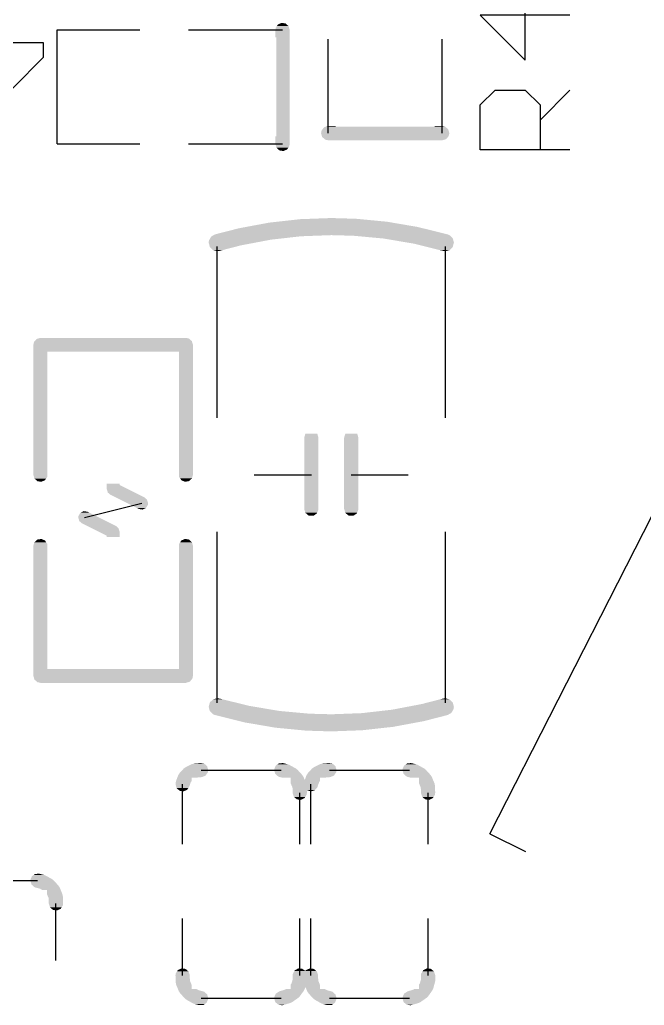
# Model space of a CAD drawing. Extents: x 0 to 3.48, y -0.08 to 2.34.
# Drawn here: x 1.7604 to 1.9795, y 0.4269 to 0.7726 of the extents above; entities that cross this region are included whole.
import ezdxf

# ---------------------------------------------------------------- set-up
doc = ezdxf.new("R2010")
doc.units = 0
doc.layers.add('GTO', color=7, linetype='Continuous')

msp = doc.modelspace()

# ---------------------------------------------------------------- linework, layer by layer
at = {"layer": 'GTO'}
for points in [[(1.9253, 0.4871), (2.1649, 0.9572)], [(1.9534, 0.7742), (1.9219, 0.7742), (1.9377, 0.7584), (1.9377, 0.7794)], [(1.7736, 0.729), (1.7736, 0.769)], [(1.7736, 0.769), (1.8026, 0.769)], [(1.8196, 0.769), (1.8526, 0.769)], [(1.7477, 0.7646), (1.7687, 0.7646), (1.7687, 0.7593), (1.7477, 0.7383), (1.7477, 0.7331)], [(1.8686, 0.7328), (1.8686, 0.7658)], [(1.9086, 0.7328), (1.9086, 0.7658)], [(1.9534, 0.7269), (1.9219, 0.7269), (1.9219, 0.7427), (1.9272, 0.7479), (1.9377, 0.7479), (1.9429, 0.7427), (1.9429, 0.7269)], [(1.9429, 0.7374), (1.9534, 0.7479)], [(1.7736, 0.729), (1.8026, 0.729)], [(1.8196, 0.729), (1.8526, 0.729)], [(1.8297, 0.633), (1.8297, 0.693)], [(1.9097, 0.633), (1.9097, 0.693)], [(1.8427, 0.613), (1.8627, 0.613)], [(1.8767, 0.613), (1.8967, 0.613)], [(1.7832, 0.598), (1.8032, 0.603)], [(1.8297, 0.533), (1.8297, 0.593)], [(1.9097, 0.533), (1.9097, 0.593)], [(1.82405, 0.50942), (1.85216, 0.50942)], [(1.86905, 0.50942), (1.89716, 0.50942)], [(1.81756, 0.48341), (1.81756, 0.50441)], [(1.85864, 0.48341), (1.85864, 0.50141)], [(1.86256, 0.48341), (1.86256, 0.50441)], [(1.90364, 0.48341), (1.90364, 0.50141)], [(1.9253, 0.4871), (1.9378, 0.4808)], [(1.73855, 0.47062), (1.76666, 0.47062)], [(1.77314, 0.4426), (1.77314, 0.46261)], [(1.81756, 0.43739), (1.81756, 0.4574)], [(1.85864, 0.43739), (1.85864, 0.4574)], [(1.86256, 0.43739), (1.86256, 0.4574)], [(1.90364, 0.43739), (1.90364, 0.4574)], [(1.82405, 0.42939), (1.85216, 0.42939)], [(1.86905, 0.42939), (1.89716, 0.42939)]]:
    msp.add_lwpolyline(points, dxfattribs=at)
for points in [[(1.85061, 0.77034), (1.85099, 0.77091), (1.85471, 0.77034), (1.85406, 0.77091)], [(1.85099, 0.77091), (1.85179, 0.77127), (1.85406, 0.77091), (1.85366, 0.77127)], [(1.85179, 0.77127), (1.85227, 0.77148), (1.85366, 0.77127), (1.85227, 0.77148)], [(1.8501, 0.769), (1.85022, 0.76975), (1.8551, 0.769), (1.85488, 0.76975)], [(1.8501, 0.76638), (1.8501, 0.769), (1.8551, 0.76638), (1.8551, 0.769)], [(1.85022, 0.76975), (1.85061, 0.77034), (1.85488, 0.76975), (1.85471, 0.77034)], [(1.85038, 0.73163), (1.85038, 0.76637), (1.8551, 0.73163), (1.8551, 0.76637)], [(1.8661, 0.7328), (1.86634, 0.73385), (1.9111, 0.7328), (1.91079, 0.73385)], [(1.86634, 0.73385), (1.86659, 0.73414), (1.91079, 0.73385), (1.91071, 0.73414)], [(1.86659, 0.73414), (1.86726, 0.73491), (1.91071, 0.73414), (1.90984, 0.73491)], [(1.86726, 0.73491), (1.86766, 0.73503), (1.90984, 0.73491), (1.9097, 0.73503)], [(1.86766, 0.73503), (1.86766, 0.73503), (1.90597, 0.73503), (1.87123, 0.73503)], [(1.86769, 0.73503), (1.8686, 0.7353), (1.87123, 0.73503), (1.87123, 0.7353)], [(1.8686, 0.7353), (1.8686, 0.7353), (1.87123, 0.7353), (1.8686, 0.7353)], [(1.90597, 0.73503), (1.90598, 0.73503), (1.9097, 0.73503), (1.90969, 0.73503)], [(1.90598, 0.73507), (1.90598, 0.7353), (1.90966, 0.73507), (1.9086, 0.7353)], [(1.90598, 0.73503), (1.90598, 0.73507), (1.90969, 0.73503), (1.90966, 0.73507)], [(1.8501, 0.729), (1.8501, 0.73163), (1.8551, 0.729), (1.8551, 0.73163)], [(1.86641, 0.73175), (1.8661, 0.7328), (1.91087, 0.73175), (1.9111, 0.7328)], [(1.86649, 0.73146), (1.86641, 0.73175), (1.91062, 0.73146), (1.91087, 0.73175)], [(1.86737, 0.73069), (1.86649, 0.73146), (1.90995, 0.73069), (1.91062, 0.73146)], [(1.86755, 0.73053), (1.86737, 0.73069), (1.9094, 0.73053), (1.90995, 0.73069)], [(1.8686, 0.7303), (1.86755, 0.73053), (1.9086, 0.7303), (1.9094, 0.73053)], [(1.85032, 0.72825), (1.8501, 0.729), (1.85499, 0.72825), (1.8551, 0.729)], [(1.85049, 0.72766), (1.85032, 0.72825), (1.85459, 0.72766), (1.85499, 0.72825)], [(1.85114, 0.72709), (1.85049, 0.72766), (1.85421, 0.72709), (1.85459, 0.72766)], [(1.85155, 0.72673), (1.85114, 0.72709), (1.85341, 0.72673), (1.85421, 0.72709)], [(1.85293, 0.72652), (1.85155, 0.72673), (1.85293, 0.72652), (1.85341, 0.72673)], [(1.85074, 0.70173), (1.85883, 0.70263), (1.88924, 0.70173), (1.87991, 0.70263)], [(1.85883, 0.70263), (1.86273, 0.70277), (1.87991, 0.70263), (1.87841, 0.70277)], [(1.86273, 0.70277), (1.8697, 0.70303), (1.87841, 0.70277), (1.8697, 0.70303)], [(1.82887, 0.69728), (1.83732, 0.69944), (1.91053, 0.69728), (1.90182, 0.69944)], [(1.83732, 0.69944), (1.83979, 0.6999), (1.90182, 0.69944), (1.89997, 0.6999)], [(1.83979, 0.6999), (1.84801, 0.70143), (1.89997, 0.6999), (1.89101, 0.70143)], [(1.84801, 0.70143), (1.85074, 0.70173), (1.89101, 0.70143), (1.88924, 0.70173)], [(1.8267, 0.6944), (1.8268, 0.69516), (1.84305, 0.6944), (1.84704, 0.69516)], [(1.8268, 0.69516), (1.82695, 0.69543), (1.84704, 0.69516), (1.84846, 0.69543)], [(1.82695, 0.69543), (1.82756, 0.6965), (1.84846, 0.69543), (1.85791, 0.6965)], [(1.82756, 0.6965), (1.82777, 0.69663), (1.85791, 0.6965), (1.85905, 0.69663)], [(1.82777, 0.69663), (1.82844, 0.69703), (1.85905, 0.69663), (1.8697, 0.69703)], [(1.82844, 0.69703), (1.82887, 0.69728), (1.91113, 0.69703), (1.91053, 0.69728)], [(1.87134, 0.69698), (1.8697, 0.69703), (1.91123, 0.69698), (1.91113, 0.69703)], [(1.8774, 0.69682), (1.87134, 0.69698), (1.91139, 0.69682), (1.91123, 0.69698)], [(1.88752, 0.69589), (1.8774, 0.69682), (1.91231, 0.69589), (1.91139, 0.69682)], [(1.88802, 0.69584), (1.88752, 0.69589), (1.91232, 0.69584), (1.91231, 0.69589)], [(1.89656, 0.6944), (1.88802, 0.69584), (1.9127, 0.6944), (1.91232, 0.69584)], [(1.82696, 0.69344), (1.8267, 0.6944), (1.83799, 0.69344), (1.84305, 0.6944)], [(1.8271, 0.69291), (1.82696, 0.69344), (1.83595, 0.69291), (1.83799, 0.69344)], [(1.82817, 0.69182), (1.8271, 0.69291), (1.8317, 0.69182), (1.83595, 0.69291)], [(1.82928, 0.69152), (1.82817, 0.69182), (1.83053, 0.69152), (1.8317, 0.69182)], [(1.8297, 0.6914), (1.82928, 0.69152), (1.8297, 0.6914), (1.83053, 0.69152)], [(1.89853, 0.69407), (1.89656, 0.6944), (1.91261, 0.69407), (1.9127, 0.6944)], [(1.90338, 0.69287), (1.89853, 0.69407), (1.91228, 0.69287), (1.91261, 0.69407)], [(1.90775, 0.69179), (1.90338, 0.69287), (1.91119, 0.69179), (1.91228, 0.69287)], [(1.90887, 0.69152), (1.90775, 0.69179), (1.91014, 0.69152), (1.91119, 0.69179)], [(1.9097, 0.6914), (1.90887, 0.69152), (1.9097, 0.6914), (1.91014, 0.69152)], [(1.76569, 0.65984), (1.76636, 0.66061), (1.82081, 0.65984), (1.81994, 0.66061)], [(1.76636, 0.66061), (1.7669, 0.66077), (1.81994, 0.66061), (1.81976, 0.66077)], [(1.7669, 0.66077), (1.7677, 0.661), (1.81976, 0.66077), (1.8187, 0.661)], [(1.7652, 0.6585), (1.76544, 0.65955), (1.8212, 0.6585), (1.82089, 0.65955)], [(1.7652, 0.65613), (1.7652, 0.6585), (1.8212, 0.65613), (1.8212, 0.6585)], [(1.76544, 0.65955), (1.76569, 0.65984), (1.82089, 0.65955), (1.82081, 0.65984)], [(1.7652, 0.65612), (1.7652, 0.65613), (1.77008, 0.65612), (1.77008, 0.65613)], [(1.7652, 0.613), (1.7652, 0.65612), (1.77008, 0.613), (1.77008, 0.65612)], [(1.81632, 0.65612), (1.77008, 0.65613), (1.8212, 0.65612), (1.8212, 0.65613)], [(1.81633, 0.613), (1.81633, 0.65612), (1.8212, 0.613), (1.8212, 0.65612)], [(1.8602, 0.626), (1.86061, 0.62737), (1.8652, 0.626), (1.86479, 0.62737)], [(1.8602, 0.601), (1.8602, 0.626), (1.8652, 0.601), (1.8652, 0.626)], [(1.86061, 0.62737), (1.86062, 0.62738), (1.86479, 0.62737), (1.86479, 0.62738)], [(1.8742, 0.626), (1.87461, 0.62737), (1.8792, 0.626), (1.87879, 0.62737)], [(1.8742, 0.601), (1.8742, 0.626), (1.8792, 0.601), (1.8792, 0.626)], [(1.87461, 0.62737), (1.87462, 0.62738), (1.87879, 0.62737), (1.87879, 0.62738)], [(1.76543, 0.61222), (1.7652, 0.613), (1.77008, 0.61222), (1.77008, 0.613)], [(1.76559, 0.61166), (1.76543, 0.61222), (1.7697, 0.61166), (1.77008, 0.61222)], [(1.81633, 0.61222), (1.81633, 0.613), (1.82098, 0.61222), (1.8212, 0.613)], [(1.81669, 0.61169), (1.81633, 0.61222), (1.82083, 0.61169), (1.82098, 0.61222)], [(1.76624, 0.61109), (1.76559, 0.61166), (1.76931, 0.61109), (1.7697, 0.61166)], [(1.76665, 0.61073), (1.76624, 0.61109), (1.76851, 0.61073), (1.76931, 0.61109)], [(1.76803, 0.61052), (1.76665, 0.61073), (1.76803, 0.61052), (1.76851, 0.61073)], [(1.79095, 0.6094), (1.79095, 0.60988), (1.79545, 0.6094), (1.79545, 0.60988)], [(1.79095, 0.60988), (1.79095, 0.60988), (1.79545, 0.60988), (1.79095, 0.60988)], [(1.79095, 0.60939), (1.79095, 0.6094), (1.79545, 0.60939), (1.79545, 0.6094)], [(1.79095, 0.608), (1.79095, 0.60939), (1.79823, 0.608), (1.79546, 0.60939)], [(1.79095, 0.60939), (1.79095, 0.60939), (1.79546, 0.60939), (1.79545, 0.60939)], [(1.81712, 0.61107), (1.81669, 0.61169), (1.82014, 0.61107), (1.82083, 0.61169)], [(1.81786, 0.61075), (1.81712, 0.61107), (1.81979, 0.61075), (1.82014, 0.61107)], [(1.81841, 0.61052), (1.81786, 0.61075), (1.81841, 0.61052), (1.81979, 0.61075)], [(1.79134, 0.60673), (1.79095, 0.608), (1.80077, 0.60673), (1.79823, 0.608)], [(1.7922, 0.60599), (1.79134, 0.60673), (1.80226, 0.60599), (1.80077, 0.60673)], [(1.79415, 0.60501), (1.7922, 0.60599), (1.80421, 0.60501), (1.80226, 0.60599)], [(1.79564, 0.60427), (1.79415, 0.60501), (1.80506, 0.60427), (1.80421, 0.60501)], [(1.79817, 0.603), (1.79564, 0.60427), (1.80545, 0.603), (1.80506, 0.60427)], [(1.79924, 0.60247), (1.79817, 0.603), (1.80539, 0.60247), (1.80545, 0.603)], [(1.80151, 0.60133), (1.79924, 0.60247), (1.80471, 0.60133), (1.80539, 0.60247)], [(1.78095, 0.598), (1.78102, 0.59853), (1.78823, 0.598), (1.78717, 0.59853)], [(1.78102, 0.59853), (1.7817, 0.59967), (1.78717, 0.59853), (1.78489, 0.59967)], [(1.7817, 0.59967), (1.78243, 0.60001), (1.78489, 0.59967), (1.78421, 0.60001)], [(1.78243, 0.60001), (1.7829, 0.60023), (1.78421, 0.60001), (1.7829, 0.60023)], [(1.8022, 0.60099), (1.80151, 0.60133), (1.80397, 0.60099), (1.80471, 0.60133)], [(1.8035, 0.60077), (1.8022, 0.60099), (1.8035, 0.60077), (1.80397, 0.60099)], [(1.86029, 0.60071), (1.8602, 0.601), (1.86518, 0.60071), (1.8652, 0.601)], [(1.86059, 0.59966), (1.86029, 0.60071), (1.86474, 0.59966), (1.86518, 0.60071)], [(1.86087, 0.59942), (1.86059, 0.59966), (1.86464, 0.59942), (1.86474, 0.59966)], [(1.86165, 0.59873), (1.86087, 0.59942), (1.86364, 0.59873), (1.86464, 0.59942)], [(1.86192, 0.59863), (1.86165, 0.59873), (1.86348, 0.59863), (1.86364, 0.59873)], [(1.87429, 0.60071), (1.8742, 0.601), (1.87918, 0.60071), (1.8792, 0.601)], [(1.87459, 0.59966), (1.87429, 0.60071), (1.87874, 0.59966), (1.87918, 0.60071)], [(1.87487, 0.59942), (1.87459, 0.59966), (1.87864, 0.59942), (1.87874, 0.59966)], [(1.87565, 0.59873), (1.87487, 0.59942), (1.87764, 0.59873), (1.87864, 0.59942)], [(1.87592, 0.59863), (1.87565, 0.59873), (1.87748, 0.59863), (1.87764, 0.59873)], [(1.78134, 0.59673), (1.78095, 0.598), (1.79077, 0.59673), (1.78823, 0.598)], [(1.7822, 0.59599), (1.78134, 0.59673), (1.79226, 0.59599), (1.79077, 0.59673)], [(1.78415, 0.59501), (1.7822, 0.59599), (1.79421, 0.59501), (1.79226, 0.59599)], [(1.78564, 0.59427), (1.78415, 0.59501), (1.79506, 0.59427), (1.79421, 0.59501)], [(1.78817, 0.593), (1.78564, 0.59427), (1.79545, 0.593), (1.79506, 0.59427)], [(1.79095, 0.59161), (1.78817, 0.593), (1.79545, 0.59161), (1.79545, 0.593)], [(1.79095, 0.5916), (1.79095, 0.59161), (1.79545, 0.5916), (1.79545, 0.59161)], [(1.79095, 0.59113), (1.79095, 0.5916), (1.79545, 0.59113), (1.79545, 0.5916)], [(1.79545, 0.59113), (1.79095, 0.59113), (1.79545, 0.59113)], [(1.7652, 0.588), (1.76542, 0.58878), (1.77008, 0.588), (1.77008, 0.58878)], [(1.7652, 0.54488), (1.7652, 0.588), (1.77008, 0.54488), (1.77008, 0.588)], [(1.76542, 0.58878), (1.76557, 0.58931), (1.77008, 0.58878), (1.76971, 0.58931)], [(1.76557, 0.58931), (1.76626, 0.58994), (1.76971, 0.58931), (1.76928, 0.58994)], [(1.76626, 0.58994), (1.76661, 0.59025), (1.76928, 0.58994), (1.76854, 0.59025)], [(1.76661, 0.59025), (1.768, 0.59048), (1.76854, 0.59025), (1.768, 0.59048)], [(1.81633, 0.58878), (1.81671, 0.58934), (1.82097, 0.58878), (1.82081, 0.58934)], [(1.81633, 0.588), (1.81633, 0.58878), (1.8212, 0.588), (1.82097, 0.58878)], [(1.81633, 0.54488), (1.81633, 0.588), (1.8212, 0.54488), (1.8212, 0.588)], [(1.81671, 0.58934), (1.81709, 0.58991), (1.82081, 0.58934), (1.82016, 0.58991)], [(1.81709, 0.58991), (1.81789, 0.59027), (1.82016, 0.58991), (1.81975, 0.59027)], [(1.81789, 0.59027), (1.81837, 0.59048), (1.81975, 0.59027), (1.81837, 0.59048)], [(1.7652, 0.5425), (1.7652, 0.54488), (1.8212, 0.5425), (1.8212, 0.54488)], [(1.7652, 0.54488), (1.7652, 0.54488), (1.81632, 0.54488), (1.77008, 0.54488)], [(1.76551, 0.54145), (1.7652, 0.5425), (1.82097, 0.54145), (1.8212, 0.5425)], [(1.76559, 0.54116), (1.76551, 0.54145), (1.82072, 0.54116), (1.82097, 0.54145)], [(1.76647, 0.54039), (1.76559, 0.54116), (1.82005, 0.54039), (1.82072, 0.54116)], [(1.76665, 0.54023), (1.76647, 0.54039), (1.8195, 0.54023), (1.82005, 0.54039)], [(1.7677, 0.54), (1.76665, 0.54023), (1.8187, 0.54), (1.8195, 0.54023)], [(1.82679, 0.53193), (1.82712, 0.53313), (1.84088, 0.53193), (1.83602, 0.53313)], [(1.82712, 0.53313), (1.82822, 0.53421), (1.83602, 0.53313), (1.83166, 0.53421)], [(1.82822, 0.53421), (1.82926, 0.53448), (1.83166, 0.53421), (1.83053, 0.53448)], [(1.82926, 0.53448), (1.8297, 0.5346), (1.83053, 0.53448), (1.8297, 0.5346)], [(1.89636, 0.5316), (1.90141, 0.53256), (1.9127, 0.5316), (1.91245, 0.53256)], [(1.90141, 0.53256), (1.90345, 0.53309), (1.91245, 0.53256), (1.91231, 0.53309)], [(1.90345, 0.53309), (1.9077, 0.53418), (1.91231, 0.53309), (1.91123, 0.53418)], [(1.9077, 0.53418), (1.90887, 0.53448), (1.91123, 0.53418), (1.91013, 0.53448)], [(1.90887, 0.53448), (1.9097, 0.5346), (1.91013, 0.53448), (1.9097, 0.5346)], [(1.8267, 0.5316), (1.82679, 0.53193), (1.84284, 0.5316), (1.84088, 0.53193)], [(1.82708, 0.53016), (1.8267, 0.5316), (1.85139, 0.53016), (1.84284, 0.5316)], [(1.8271, 0.53011), (1.82708, 0.53016), (1.85188, 0.53011), (1.85139, 0.53016)], [(1.82801, 0.52918), (1.8271, 0.53011), (1.862, 0.52918), (1.85188, 0.53011)], [(1.82817, 0.52902), (1.82801, 0.52918), (1.86806, 0.52902), (1.862, 0.52918)], [(1.82828, 0.52897), (1.82817, 0.52902), (1.8697, 0.52897), (1.86806, 0.52902)], [(1.82887, 0.52872), (1.82828, 0.52897), (1.91053, 0.52872), (1.91096, 0.52897)], [(1.8697, 0.52897), (1.88035, 0.52937), (1.91096, 0.52897), (1.91163, 0.52937)], [(1.88035, 0.52937), (1.8815, 0.5295), (1.91163, 0.52937), (1.91185, 0.5295)], [(1.8815, 0.5295), (1.89094, 0.53057), (1.91185, 0.5295), (1.91245, 0.53057)], [(1.89094, 0.53057), (1.89236, 0.53084), (1.91245, 0.53057), (1.9126, 0.53084)], [(1.89236, 0.53084), (1.89636, 0.5316), (1.9126, 0.53084), (1.9127, 0.5316)], [(1.83758, 0.52656), (1.82887, 0.52872), (1.90209, 0.52656), (1.91053, 0.52872)], [(1.83944, 0.5261), (1.83758, 0.52656), (1.89962, 0.5261), (1.90209, 0.52656)], [(1.84839, 0.52457), (1.83944, 0.5261), (1.89139, 0.52457), (1.89962, 0.5261)], [(1.85016, 0.52427), (1.84839, 0.52457), (1.88866, 0.52427), (1.89139, 0.52457)], [(1.8595, 0.52337), (1.85016, 0.52427), (1.88057, 0.52337), (1.88866, 0.52427)], [(1.86099, 0.52323), (1.8595, 0.52337), (1.87668, 0.52323), (1.88057, 0.52337)], [(1.8697, 0.52297), (1.86099, 0.52323), (1.8697, 0.52297), (1.87668, 0.52323)], [(1.82071, 0.51146), (1.82152, 0.51168), (1.82536, 0.51146), (1.8251, 0.51168)], [(1.82152, 0.51168), (1.82157, 0.5117), (1.8251, 0.51168), (1.82502, 0.5117)], [(1.82157, 0.5117), (1.82382, 0.5119), (1.82502, 0.5117), (1.82382, 0.5119)], [(1.85087, 0.51145), (1.85134, 0.51178), (1.8544, 0.51145), (1.85302, 0.51178)], [(1.85134, 0.51178), (1.85274, 0.51185), (1.85302, 0.51178), (1.85274, 0.51185)], [(1.86571, 0.51146), (1.86652, 0.51168), (1.87036, 0.51146), (1.8701, 0.51168)], [(1.86652, 0.51168), (1.86657, 0.5117), (1.8701, 0.51168), (1.87002, 0.5117)], [(1.86657, 0.5117), (1.86882, 0.5119), (1.87002, 0.5117), (1.86882, 0.5119)], [(1.89587, 0.51145), (1.89634, 0.51178), (1.8994, 0.51145), (1.89802, 0.51178)], [(1.89634, 0.51178), (1.89774, 0.51185), (1.89802, 0.51178), (1.89774, 0.51185)], [(1.81598, 0.50752), (1.81649, 0.50835), (1.82564, 0.50752), (1.82624, 0.50835)], [(1.81649, 0.50835), (1.81669, 0.50857), (1.82624, 0.50835), (1.8264, 0.50857)], [(1.81669, 0.50857), (1.81747, 0.50942), (1.8264, 0.50857), (1.82655, 0.50942)], [(1.81747, 0.50942), (1.81796, 0.50994), (1.82655, 0.50942), (1.82639, 0.50994)], [(1.81796, 0.50994), (1.81871, 0.51049), (1.82639, 0.50994), (1.82623, 0.51049)], [(1.81871, 0.51049), (1.81926, 0.51076), (1.82623, 0.51049), (1.82616, 0.51076)], [(1.81926, 0.51076), (1.82071, 0.51146), (1.82616, 0.51076), (1.82536, 0.51146)], [(1.84966, 0.50949), (1.84967, 0.50967), (1.85787, 0.50949), (1.85763, 0.50967)], [(1.84966, 0.50942), (1.84966, 0.50949), (1.85794, 0.50942), (1.85787, 0.50949)], [(1.85005, 0.50807), (1.84966, 0.50942), (1.85916, 0.50807), (1.85794, 0.50942)], [(1.84967, 0.50967), (1.8498, 0.51), (1.85763, 0.50967), (1.85722, 0.51)], [(1.8498, 0.51), (1.8502, 0.51097), (1.85722, 0.51), (1.85545, 0.51097)], [(1.8502, 0.51097), (1.85054, 0.51121), (1.85545, 0.51097), (1.85502, 0.51121)], [(1.85054, 0.51121), (1.85087, 0.51145), (1.85502, 0.51121), (1.8544, 0.51145)], [(1.86098, 0.50752), (1.86149, 0.50835), (1.87064, 0.50752), (1.87124, 0.50835)], [(1.86149, 0.50835), (1.86169, 0.50857), (1.87124, 0.50835), (1.8714, 0.50857)], [(1.86169, 0.50857), (1.86247, 0.50942), (1.8714, 0.50857), (1.87155, 0.50942)], [(1.86247, 0.50942), (1.86296, 0.50994), (1.87155, 0.50942), (1.87139, 0.50994)], [(1.86296, 0.50994), (1.86371, 0.51049), (1.87139, 0.50994), (1.87123, 0.51049)], [(1.86371, 0.51049), (1.86426, 0.51076), (1.87123, 0.51049), (1.87116, 0.51076)], [(1.86426, 0.51076), (1.86571, 0.51146), (1.87116, 0.51076), (1.87036, 0.51146)], [(1.89466, 0.50949), (1.89467, 0.50967), (1.90287, 0.50949), (1.90263, 0.50967)], [(1.89466, 0.50942), (1.89466, 0.50949), (1.90294, 0.50942), (1.90287, 0.50949)], [(1.89505, 0.50807), (1.89466, 0.50942), (1.90416, 0.50807), (1.90294, 0.50942)], [(1.89467, 0.50967), (1.8948, 0.51), (1.90263, 0.50967), (1.90222, 0.51)], [(1.8948, 0.51), (1.8952, 0.51097), (1.90222, 0.51), (1.90045, 0.51097)], [(1.8952, 0.51097), (1.89554, 0.51121), (1.90045, 0.51097), (1.90002, 0.51121)], [(1.89554, 0.51121), (1.89587, 0.51145), (1.90002, 0.51121), (1.8994, 0.51145)], [(1.81506, 0.50441), (1.81508, 0.50472), (1.82016, 0.50441), (1.82027, 0.50472)], [(1.81508, 0.50472), (1.81511, 0.50498), (1.82027, 0.50472), (1.82037, 0.50498)], [(1.81511, 0.50498), (1.81519, 0.50532), (1.82037, 0.50498), (1.82049, 0.50532)], [(1.81519, 0.50532), (1.81525, 0.50554), (1.8205, 0.50532), (1.8207, 0.50554)], [(1.81519, 0.50532), (1.81519, 0.50532), (1.82049, 0.50532), (1.8205, 0.50532)], [(1.81525, 0.50554), (1.81526, 0.50557), (1.8207, 0.50554), (1.82073, 0.50557)], [(1.81526, 0.50557), (1.8157, 0.50677), (1.82073, 0.50557), (1.82073, 0.50677)], [(1.8157, 0.50678), (1.81576, 0.50693), (1.82266, 0.50678), (1.82428, 0.50693)], [(1.81576, 0.50693), (1.81595, 0.50744), (1.82428, 0.50693), (1.82558, 0.50744)], [(1.81595, 0.50744), (1.81598, 0.50752), (1.82558, 0.50744), (1.82564, 0.50752)], [(1.8505, 0.50768), (1.85005, 0.50807), (1.85952, 0.50768), (1.85916, 0.50807)], [(1.8511, 0.50715), (1.8505, 0.50768), (1.85985, 0.50715), (1.85952, 0.50768)], [(1.85157, 0.50698), (1.8511, 0.50715), (1.85995, 0.50698), (1.85985, 0.50715)], [(1.85174, 0.50694), (1.85157, 0.50698), (1.85998, 0.50694), (1.85995, 0.50698)], [(1.85244, 0.50678), (1.85174, 0.50694), (1.86005, 0.50678), (1.85998, 0.50694)], [(1.85548, 0.50595), (1.85548, 0.50677), (1.86039, 0.50595), (1.86005, 0.50677)], [(1.85548, 0.50557), (1.85548, 0.50595), (1.86573, 0.50557), (1.86573, 0.50595)], [(1.85548, 0.50532), (1.85548, 0.50557), (1.8655, 0.50532), (1.86573, 0.50557)], [(1.85548, 0.50469), (1.85548, 0.50532), (1.86526, 0.50469), (1.86549, 0.50532)], [(1.85548, 0.50532), (1.85548, 0.50532), (1.86549, 0.50532), (1.8655, 0.50532)], [(1.86039, 0.50595), (1.8604, 0.50596), (1.86573, 0.50595), (1.86573, 0.50596)], [(1.8604, 0.50596), (1.8607, 0.50677), (1.86573, 0.50596), (1.86573, 0.50677)], [(1.8607, 0.50678), (1.86076, 0.50693), (1.86766, 0.50678), (1.86928, 0.50693)], [(1.86076, 0.50693), (1.86095, 0.50744), (1.86928, 0.50693), (1.87058, 0.50744)], [(1.86095, 0.50744), (1.86098, 0.50752), (1.87058, 0.50744), (1.87064, 0.50752)], [(1.8955, 0.50768), (1.89505, 0.50807), (1.90452, 0.50768), (1.90416, 0.50807)], [(1.8961, 0.50715), (1.8955, 0.50768), (1.90485, 0.50715), (1.90452, 0.50768)], [(1.89657, 0.50698), (1.8961, 0.50715), (1.90495, 0.50698), (1.90485, 0.50715)], [(1.89674, 0.50694), (1.89657, 0.50698), (1.90498, 0.50694), (1.90495, 0.50698)], [(1.89744, 0.50678), (1.89674, 0.50694), (1.90505, 0.50678), (1.90498, 0.50694)], [(1.90048, 0.50473), (1.90048, 0.50677), (1.90589, 0.50473), (1.90505, 0.50677)], [(1.90048, 0.50469), (1.90048, 0.50473), (1.9059, 0.50469), (1.90589, 0.50473)], [(1.81516, 0.50408), (1.81506, 0.50441), (1.82004, 0.50408), (1.82016, 0.50441)], [(1.81528, 0.50367), (1.81516, 0.50408), (1.81995, 0.50367), (1.82004, 0.50408)], [(1.81545, 0.50307), (1.81528, 0.50367), (1.81955, 0.50307), (1.81995, 0.50367)], [(1.8161, 0.5025), (1.81545, 0.50307), (1.81917, 0.5025), (1.81955, 0.50307)], [(1.81651, 0.50215), (1.8161, 0.5025), (1.81837, 0.50215), (1.81917, 0.5025)], [(1.81789, 0.50194), (1.81651, 0.50215), (1.81789, 0.50194), (1.81837, 0.50215)], [(1.85552, 0.50464), (1.85548, 0.50469), (1.86525, 0.50464), (1.86526, 0.50469)], [(1.85575, 0.50408), (1.85552, 0.50464), (1.86504, 0.50408), (1.86524, 0.50464)], [(1.85552, 0.50464), (1.85552, 0.50464), (1.86524, 0.50464), (1.86525, 0.50464)], [(1.85609, 0.50327), (1.85575, 0.50408), (1.86478, 0.50327), (1.86504, 0.50408)], [(1.85609, 0.50326), (1.85609, 0.50327), (1.86477, 0.50326), (1.86478, 0.50327)], [(1.85609, 0.50325), (1.85609, 0.50326), (1.86477, 0.50325), (1.86477, 0.50326)], [(1.85612, 0.50236), (1.85609, 0.50325), (1.86392, 0.50236), (1.86477, 0.50325)], [(1.85614, 0.50148), (1.85612, 0.50236), (1.86114, 0.50148), (1.86112, 0.50236)], [(1.85612, 0.50236), (1.85612, 0.50236), (1.86112, 0.50236), (1.86113, 0.50236)], [(1.85614, 0.50141), (1.85614, 0.50148), (1.86114, 0.50141), (1.86114, 0.50148)], [(1.85614, 0.50134), (1.85614, 0.50141), (1.86113, 0.50134), (1.86114, 0.50141)], [(1.85633, 0.50077), (1.85614, 0.50134), (1.86105, 0.50077), (1.86113, 0.50134)], [(1.86146, 0.50225), (1.86113, 0.50236), (1.86382, 0.50225), (1.86392, 0.50236)], [(1.86246, 0.50192), (1.86146, 0.50225), (1.86246, 0.50192), (1.86382, 0.50225)], [(1.90052, 0.50464), (1.90048, 0.50469), (1.90591, 0.50464), (1.9059, 0.50469)], [(1.90084, 0.50385), (1.90052, 0.50464), (1.90607, 0.50385), (1.90591, 0.50464)], [(1.90087, 0.5038), (1.90084, 0.50385), (1.90608, 0.5038), (1.90607, 0.50385)], [(1.90109, 0.50326), (1.90087, 0.5038), (1.90609, 0.50326), (1.90608, 0.5038)], [(1.90109, 0.50325), (1.90109, 0.50326), (1.90609, 0.50325), (1.90609, 0.50326)], [(1.90114, 0.50148), (1.90109, 0.50325), (1.90614, 0.50148), (1.90609, 0.50325)], [(1.90114, 0.50141), (1.90114, 0.50148), (1.90614, 0.50141), (1.90614, 0.50148)], [(1.90115, 0.50134), (1.90114, 0.50141), (1.90613, 0.50134), (1.90614, 0.50141)], [(1.90133, 0.50077), (1.90115, 0.50134), (1.90605, 0.50077), (1.90613, 0.50134)], [(1.85658, 0.50001), (1.85633, 0.50077), (1.86059, 0.50001), (1.86105, 0.50077)], [(1.85712, 0.49957), (1.85658, 0.50001), (1.86032, 0.49957), (1.86059, 0.50001)], [(1.85767, 0.49913), (1.85712, 0.49957), (1.8594, 0.49913), (1.86032, 0.49957)], [(1.85906, 0.49896), (1.85767, 0.49913), (1.85906, 0.49896), (1.8594, 0.49913)], [(1.90158, 0.50001), (1.90133, 0.50077), (1.90559, 0.50001), (1.90605, 0.50077)], [(1.90212, 0.49957), (1.90158, 0.50001), (1.90532, 0.49957), (1.90559, 0.50001)], [(1.90267, 0.49913), (1.90212, 0.49957), (1.9044, 0.49913), (1.90532, 0.49957)], [(1.90406, 0.49896), (1.90267, 0.49913), (1.90406, 0.49896), (1.9044, 0.49913)], [(1.76416, 0.47069), (1.76417, 0.47087), (1.77237, 0.47069), (1.77213, 0.47087)], [(1.76416, 0.47062), (1.76416, 0.47069), (1.77244, 0.47062), (1.77237, 0.47069)], [(1.76455, 0.46927), (1.76416, 0.47062), (1.77366, 0.46927), (1.77244, 0.47062)], [(1.76417, 0.47087), (1.7643, 0.4712), (1.77213, 0.47087), (1.77172, 0.4712)], [(1.7643, 0.4712), (1.7647, 0.47217), (1.77172, 0.4712), (1.76995, 0.47217)], [(1.7647, 0.47217), (1.76504, 0.47241), (1.76995, 0.47217), (1.76952, 0.47241)], [(1.76504, 0.47241), (1.76537, 0.47265), (1.76952, 0.47241), (1.7689, 0.47265)], [(1.76537, 0.47265), (1.76584, 0.47298), (1.7689, 0.47265), (1.76752, 0.47298)], [(1.76584, 0.47298), (1.76724, 0.47305), (1.76752, 0.47298), (1.76724, 0.47305)], [(1.765, 0.46888), (1.76455, 0.46927), (1.77402, 0.46888), (1.77366, 0.46927)], [(1.7656, 0.46835), (1.765, 0.46888), (1.77435, 0.46835), (1.77402, 0.46888)], [(1.76607, 0.46818), (1.7656, 0.46835), (1.77445, 0.46818), (1.77435, 0.46835)], [(1.76624, 0.46815), (1.76607, 0.46818), (1.77448, 0.46815), (1.77445, 0.46818)], [(1.7674, 0.46786), (1.76624, 0.46815), (1.7746, 0.46786), (1.77448, 0.46815)], [(1.7683, 0.46738), (1.76741, 0.46786), (1.7748, 0.46738), (1.7746, 0.46786)], [(1.7683, 0.46737), (1.7683, 0.46738), (1.7748, 0.46737), (1.7748, 0.46738)], [(1.76998, 0.46593), (1.76998, 0.46737), (1.77539, 0.46593), (1.7748, 0.46737)], [(1.76998, 0.46589), (1.76998, 0.46593), (1.7754, 0.46589), (1.77539, 0.46593)], [(1.77002, 0.46584), (1.76998, 0.46589), (1.77541, 0.46584), (1.7754, 0.46589)], [(1.77034, 0.46505), (1.77002, 0.46584), (1.77557, 0.46505), (1.77541, 0.46584)], [(1.77037, 0.465), (1.77034, 0.46505), (1.77558, 0.465), (1.77557, 0.46505)], [(1.77059, 0.46446), (1.77037, 0.465), (1.77559, 0.46446), (1.77558, 0.465)], [(1.77059, 0.46445), (1.77059, 0.46446), (1.77559, 0.46445), (1.77559, 0.46446)], [(1.77064, 0.46268), (1.77059, 0.46445), (1.77564, 0.46268), (1.77559, 0.46445)], [(1.77064, 0.46261), (1.77064, 0.46268), (1.77564, 0.46261), (1.77564, 0.46268)], [(1.77065, 0.46254), (1.77064, 0.46261), (1.77563, 0.46254), (1.77564, 0.46261)], [(1.77083, 0.46197), (1.77065, 0.46254), (1.77555, 0.46197), (1.77563, 0.46254)], [(1.77108, 0.46121), (1.77083, 0.46197), (1.77509, 0.46121), (1.77555, 0.46197)], [(1.77162, 0.46077), (1.77108, 0.46121), (1.77482, 0.46077), (1.77509, 0.46121)], [(1.77217, 0.46033), (1.77162, 0.46077), (1.7739, 0.46033), (1.77482, 0.46077)], [(1.77356, 0.46016), (1.77217, 0.46033), (1.77356, 0.46016), (1.7739, 0.46033)], [(1.81561, 0.43879), (1.81589, 0.43924), (1.81963, 0.43879), (1.81907, 0.43924)], [(1.81589, 0.43924), (1.8168, 0.43968), (1.81907, 0.43924), (1.81855, 0.43968)], [(1.8168, 0.43968), (1.81716, 0.43985), (1.81855, 0.43968), (1.81716, 0.43985)], [(1.85675, 0.43895), (1.85684, 0.43912), (1.8606, 0.43895), (1.86036, 0.43912)], [(1.85684, 0.43912), (1.85794, 0.43975), (1.86036, 0.43912), (1.85945, 0.43975)], [(1.85794, 0.43975), (1.85805, 0.43982), (1.85945, 0.43975), (1.85805, 0.43982)], [(1.86061, 0.43895), (1.8609, 0.43925), (1.86444, 0.43895), (1.86407, 0.43925)], [(1.8609, 0.43925), (1.8618, 0.43968), (1.86407, 0.43925), (1.86355, 0.43968)], [(1.8618, 0.43968), (1.86216, 0.43985), (1.86355, 0.43968), (1.86216, 0.43985)], [(1.9017, 0.4388), (1.90197, 0.43923), (1.9057, 0.4388), (1.90517, 0.43923)], [(1.90197, 0.43923), (1.90289, 0.43968), (1.90517, 0.43923), (1.90462, 0.43968)], [(1.90289, 0.43968), (1.90323, 0.43984), (1.90462, 0.43968), (1.90323, 0.43984)], [(1.81506, 0.43739), (1.81507, 0.43746), (1.82006, 0.43739), (1.82006, 0.43746)], [(1.81506, 0.43732), (1.81506, 0.43739), (1.82006, 0.43732), (1.82006, 0.43739)], [(1.81511, 0.43555), (1.81506, 0.43732), (1.82011, 0.43555), (1.82006, 0.43732)], [(1.81507, 0.43746), (1.81515, 0.43806), (1.82006, 0.43746), (1.81987, 0.43806)], [(1.81515, 0.43806), (1.81561, 0.43879), (1.81987, 0.43806), (1.81963, 0.43879)], [(1.85603, 0.43555), (1.85618, 0.4361), (1.86511, 0.43555), (1.8651, 0.4361)], [(1.85614, 0.43739), (1.85615, 0.43746), (1.86506, 0.43739), (1.86506, 0.43746)], [(1.85615, 0.43731), (1.85614, 0.43739), (1.86506, 0.43731), (1.86506, 0.43739)], [(1.85615, 0.43746), (1.85619, 0.43788), (1.86506, 0.43746), (1.86493, 0.43788)], [(1.85618, 0.4361), (1.85615, 0.43731), (1.8651, 0.4361), (1.86506, 0.43731)], [(1.85619, 0.43788), (1.85667, 0.43879), (1.86493, 0.43788), (1.86463, 0.43879)], [(1.85667, 0.43879), (1.85675, 0.43895), (1.86463, 0.43879), (1.86444, 0.43895)], [(1.90092, 0.43514), (1.9011, 0.4358), (1.9061, 0.43514), (1.9062, 0.4358)], [(1.9011, 0.4358), (1.90112, 0.43588), (1.9062, 0.4358), (1.90619, 0.43588)], [(1.90112, 0.43588), (1.90118, 0.4361), (1.90619, 0.43588), (1.90619, 0.4361)], [(1.90114, 0.43739), (1.90115, 0.43747), (1.90615, 0.43739), (1.90614, 0.43747)], [(1.90115, 0.43731), (1.90114, 0.43739), (1.90615, 0.43731), (1.90615, 0.43739)], [(1.90115, 0.43747), (1.90123, 0.43804), (1.90614, 0.43747), (1.90595, 0.43804)], [(1.90118, 0.4361), (1.90115, 0.43731), (1.90619, 0.4361), (1.90615, 0.43731)], [(1.90123, 0.43804), (1.9017, 0.4388), (1.90595, 0.43804), (1.9057, 0.4388)], [(1.81513, 0.43501), (1.81511, 0.43555), (1.82034, 0.43501), (1.82011, 0.43555)], [(1.81513, 0.43495), (1.81513, 0.43501), (1.82036, 0.43495), (1.82034, 0.43501)], [(1.8153, 0.43416), (1.81513, 0.43495), (1.82068, 0.43416), (1.82036, 0.43495)], [(1.81531, 0.43411), (1.8153, 0.43416), (1.82073, 0.43411), (1.82068, 0.43416)], [(1.81532, 0.43407), (1.81531, 0.43411), (1.82073, 0.43407), (1.82073, 0.43411)], [(1.81591, 0.43263), (1.81532, 0.43407), (1.82073, 0.43263), (1.82073, 0.43407)], [(1.81591, 0.43262), (1.81591, 0.43263), (1.82241, 0.43262), (1.82241, 0.43263)], [(1.81611, 0.43214), (1.81591, 0.43262), (1.8233, 0.43214), (1.82241, 0.43262)], [(1.81623, 0.43185), (1.81611, 0.43214), (1.82447, 0.43185), (1.8233, 0.43214)], [(1.85235, 0.43205), (1.85349, 0.43239), (1.86009, 0.43205), (1.86025, 0.43239)], [(1.8535, 0.43239), (1.85383, 0.43262), (1.86025, 0.43239), (1.86036, 0.43262)], [(1.85383, 0.43262), (1.85383, 0.43263), (1.86036, 0.43262), (1.86036, 0.43263)], [(1.85547, 0.43263), (1.85548, 0.43263), (1.86036, 0.43263), (1.86037, 0.43263)], [(1.85548, 0.4342), (1.85577, 0.4346), (1.86567, 0.4342), (1.8655, 0.4346)], [(1.85548, 0.43416), (1.85548, 0.4342), (1.86568, 0.43416), (1.86567, 0.4342)], [(1.85548, 0.43411), (1.85548, 0.43416), (1.86573, 0.43411), (1.86568, 0.43416)], [(1.85548, 0.43333), (1.85548, 0.43411), (1.86573, 0.43333), (1.86573, 0.43411)], [(1.85548, 0.43285), (1.85548, 0.43333), (1.86047, 0.43285), (1.8606, 0.43333)], [(1.85548, 0.43333), (1.85548, 0.43333), (1.8606, 0.43333), (1.86062, 0.43333)], [(1.85548, 0.43284), (1.85548, 0.43285), (1.86047, 0.43284), (1.86047, 0.43285)], [(1.85548, 0.43263), (1.85548, 0.43284), (1.86037, 0.43263), (1.86047, 0.43284)], [(1.85577, 0.43461), (1.85603, 0.43555), (1.8655, 0.43461), (1.86511, 0.43555)], [(1.85577, 0.4346), (1.85577, 0.43461), (1.8655, 0.4346), (1.8655, 0.43461)], [(1.86091, 0.43263), (1.86062, 0.43333), (1.86573, 0.43263), (1.86573, 0.43333)], [(1.86091, 0.43262), (1.86091, 0.43263), (1.86741, 0.43262), (1.86741, 0.43263)], [(1.86111, 0.43214), (1.86091, 0.43262), (1.8683, 0.43214), (1.86741, 0.43262)], [(1.86123, 0.43185), (1.86111, 0.43214), (1.86947, 0.43185), (1.8683, 0.43214)], [(1.89735, 0.43205), (1.89849, 0.43239), (1.90509, 0.43205), (1.90525, 0.43239)], [(1.8985, 0.43239), (1.89883, 0.43262), (1.90525, 0.43239), (1.90536, 0.43262)], [(1.89883, 0.43262), (1.89883, 0.43263), (1.90536, 0.43262), (1.90536, 0.43263)], [(1.90047, 0.43263), (1.90048, 0.43263), (1.90536, 0.43263), (1.90537, 0.43263)], [(1.90048, 0.4342), (1.90077, 0.4346), (1.90585, 0.4342), (1.90596, 0.4346)], [(1.90048, 0.43284), (1.90048, 0.4342), (1.90547, 0.43284), (1.90584, 0.4342)], [(1.90048, 0.4342), (1.90048, 0.4342), (1.90584, 0.4342), (1.90585, 0.4342)], [(1.90048, 0.43263), (1.90048, 0.43284), (1.90537, 0.43263), (1.90547, 0.43284)], [(1.90077, 0.43461), (1.90092, 0.43514), (1.90596, 0.43461), (1.9061, 0.43514)], [(1.90077, 0.4346), (1.90077, 0.43461), (1.90596, 0.4346), (1.90596, 0.43461)], [(1.81625, 0.43182), (1.81623, 0.43185), (1.82463, 0.43182), (1.82447, 0.43185)], [(1.81635, 0.43165), (1.81625, 0.43182), (1.8251, 0.43165), (1.82463, 0.43182)], [(1.81669, 0.43112), (1.81635, 0.43165), (1.82571, 0.43112), (1.8251, 0.43165)], [(1.81705, 0.43073), (1.81669, 0.43112), (1.82616, 0.43073), (1.82571, 0.43112)], [(1.81827, 0.42939), (1.81705, 0.43073), (1.82655, 0.42939), (1.82616, 0.43073)], [(1.81834, 0.42931), (1.81827, 0.42939), (1.82654, 0.42931), (1.82655, 0.42939)], [(1.81857, 0.42913), (1.81834, 0.42931), (1.82653, 0.42913), (1.82654, 0.42931)], [(1.81899, 0.4288), (1.81857, 0.42913), (1.8264, 0.4288), (1.82653, 0.42913)], [(1.82075, 0.42783), (1.81899, 0.4288), (1.826, 0.42783), (1.8264, 0.4288)], [(1.84966, 0.42949), (1.84968, 0.42975), (1.85807, 0.42949), (1.85834, 0.42975)], [(1.84966, 0.42939), (1.84966, 0.42949), (1.85793, 0.42939), (1.85807, 0.42949)], [(1.85004, 0.42806), (1.84966, 0.42939), (1.85603, 0.42806), (1.85793, 0.42939)], [(1.84968, 0.42975), (1.84983, 0.43008), (1.85834, 0.42975), (1.85867, 0.43008)], [(1.84983, 0.43008), (1.85027, 0.43102), (1.85867, 0.43008), (1.85935, 0.43102)], [(1.85027, 0.43102), (1.85145, 0.43178), (1.85935, 0.43102), (1.8599, 0.43178)], [(1.85145, 0.43178), (1.85235, 0.43205), (1.8599, 0.43178), (1.86009, 0.43205)], [(1.86125, 0.43182), (1.86123, 0.43185), (1.86963, 0.43182), (1.86947, 0.43185)], [(1.86135, 0.43165), (1.86125, 0.43182), (1.8701, 0.43165), (1.86963, 0.43182)], [(1.86169, 0.43112), (1.86135, 0.43165), (1.87071, 0.43112), (1.8701, 0.43165)], [(1.86205, 0.43073), (1.86169, 0.43112), (1.87116, 0.43073), (1.87071, 0.43112)], [(1.86327, 0.42939), (1.86205, 0.43073), (1.87155, 0.42939), (1.87116, 0.43073)], [(1.86334, 0.42931), (1.86327, 0.42939), (1.87154, 0.42931), (1.87155, 0.42939)], [(1.86357, 0.42913), (1.86334, 0.42931), (1.87153, 0.42913), (1.87154, 0.42931)], [(1.86399, 0.4288), (1.86357, 0.42913), (1.8714, 0.4288), (1.87153, 0.42913)], [(1.86575, 0.42783), (1.86399, 0.4288), (1.871, 0.42783), (1.8714, 0.4288)], [(1.89466, 0.42949), (1.89468, 0.42975), (1.90307, 0.42949), (1.90334, 0.42975)], [(1.89466, 0.42939), (1.89466, 0.42949), (1.90293, 0.42939), (1.90307, 0.42949)], [(1.89504, 0.42806), (1.89466, 0.42939), (1.90103, 0.42806), (1.90293, 0.42939)], [(1.89468, 0.42975), (1.89483, 0.43008), (1.90334, 0.42975), (1.90367, 0.43008)], [(1.89483, 0.43008), (1.89527, 0.43102), (1.90367, 0.43008), (1.90435, 0.43102)], [(1.89527, 0.43102), (1.89645, 0.43178), (1.90435, 0.43102), (1.9049, 0.43178)], [(1.89645, 0.43178), (1.89735, 0.43205), (1.9049, 0.43178), (1.90509, 0.43205)], [(1.82119, 0.42759), (1.82075, 0.42783), (1.82567, 0.42759), (1.826, 0.42783)], [(1.82181, 0.42735), (1.82119, 0.42759), (1.82533, 0.42735), (1.82567, 0.42759)], [(1.82319, 0.42702), (1.82181, 0.42735), (1.82486, 0.42702), (1.82533, 0.42735)], [(1.82346, 0.42695), (1.82319, 0.42702), (1.82346, 0.42695), (1.82486, 0.42702)], [(1.85005, 0.42804), (1.85004, 0.42806), (1.85599, 0.42804), (1.85603, 0.42806)], [(1.85043, 0.42771), (1.85005, 0.42804), (1.85531, 0.42771), (1.85599, 0.42804)], [(1.8511, 0.42712), (1.85043, 0.42771), (1.85331, 0.42712), (1.85531, 0.42771)], [(1.85195, 0.42699), (1.8511, 0.42712), (1.85287, 0.42699), (1.85331, 0.42712)], [(1.85249, 0.42691), (1.85195, 0.42699), (1.85249, 0.42691), (1.85287, 0.42699)], [(1.86619, 0.42759), (1.86575, 0.42783), (1.87067, 0.42759), (1.871, 0.42783)], [(1.86681, 0.42735), (1.86619, 0.42759), (1.87033, 0.42735), (1.87067, 0.42759)], [(1.86819, 0.42702), (1.86681, 0.42735), (1.86986, 0.42702), (1.87033, 0.42735)], [(1.86846, 0.42695), (1.86819, 0.42702), (1.86846, 0.42695), (1.86986, 0.42702)], [(1.89505, 0.42804), (1.89504, 0.42806), (1.90099, 0.42804), (1.90103, 0.42806)], [(1.89543, 0.42771), (1.89505, 0.42804), (1.90031, 0.42771), (1.90099, 0.42804)], [(1.8961, 0.42712), (1.89543, 0.42771), (1.89831, 0.42712), (1.90031, 0.42771)], [(1.89695, 0.42699), (1.8961, 0.42712), (1.89787, 0.42699), (1.89831, 0.42712)], [(1.89749, 0.42691), (1.89695, 0.42699), (1.89749, 0.42691), (1.89787, 0.42699)]]:
    msp.add_solid(points, dxfattribs=at)

doc.saveas('drawing.dxf')
